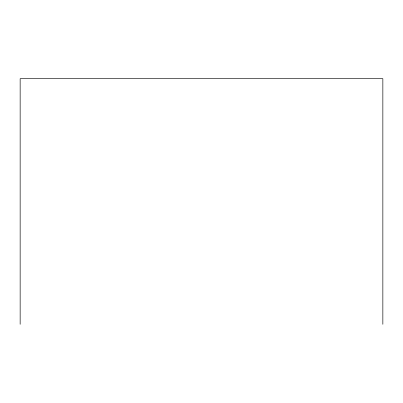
<?xml version="1.0" encoding="UTF-8"?>
<svg xmlns="http://www.w3.org/2000/svg" width="403" height="403" viewBox="0 0 403 403"><rect width="100%" height="100%" fill="white"/><g stroke="black" fill="none" stroke-linecap="round" stroke-linejoin="round"><path stroke-width="0.6" d="M382.85 324.319L382.85 78.681L20.15 78.681L20.15 324.319"/></g></svg>
